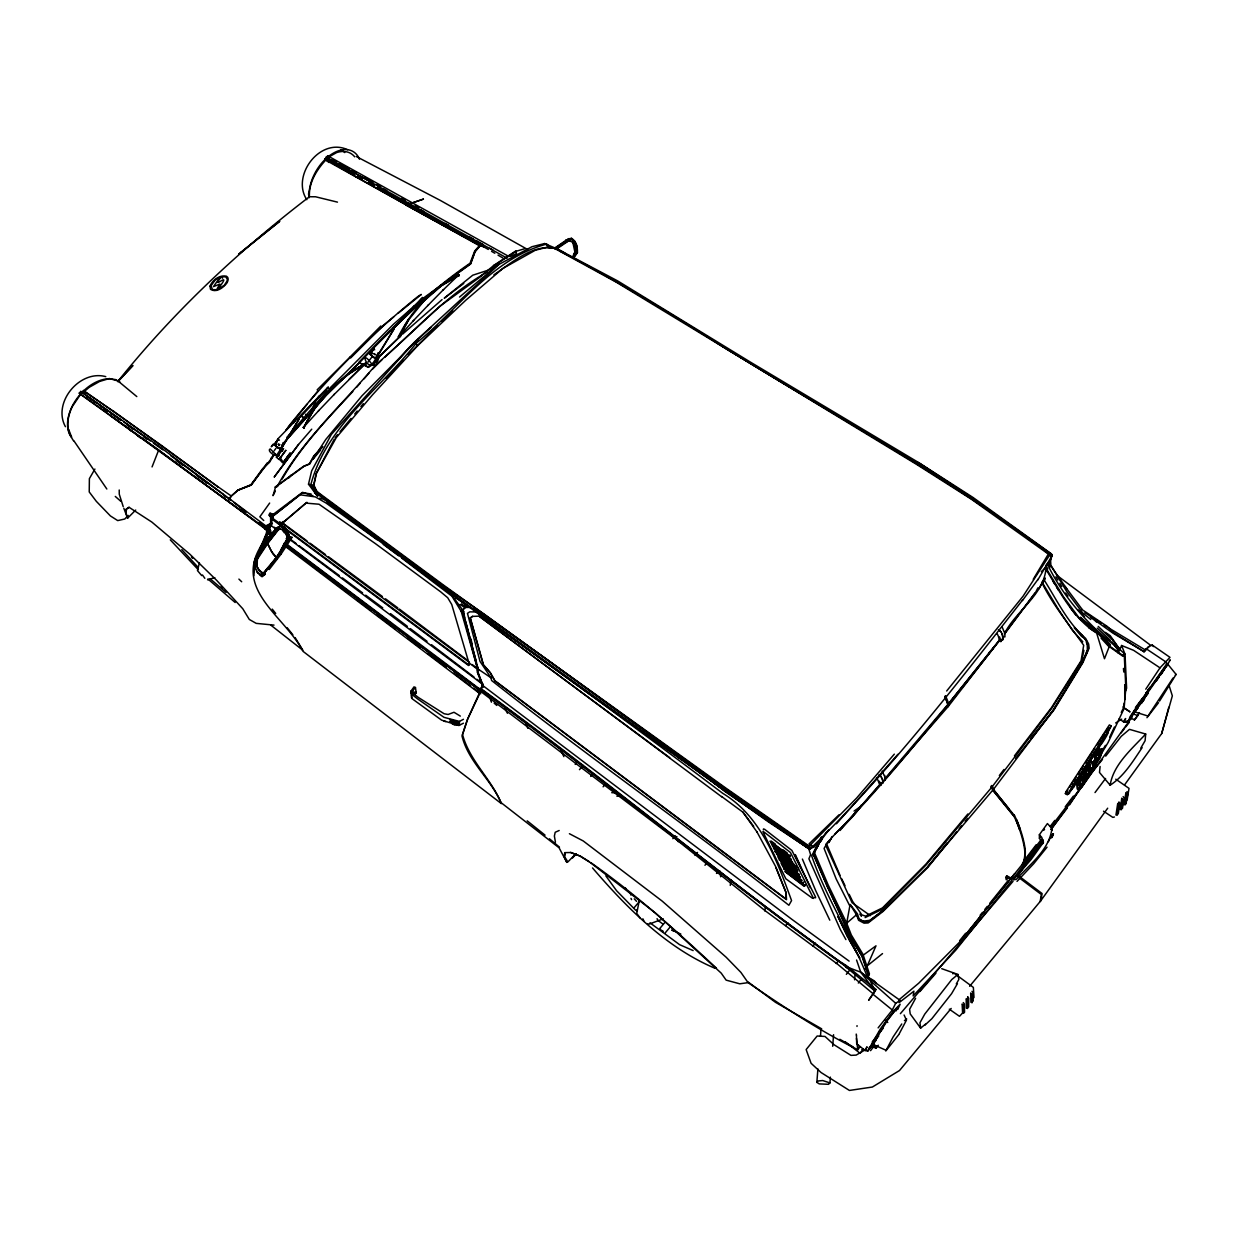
<?xml version="1.0" encoding="UTF-8"?>
<svg xmlns="http://www.w3.org/2000/svg" width="1238" height="1238" viewBox="0 0 1238 1238"><rect width="100%" height="100%" fill="white"/><g stroke="black" fill="none" stroke-linecap="round" stroke-linejoin="round"><path stroke-width="1.5" d="M1049.747 561.99L1050.056 567.081M452.071 722.419L452.087 721.212L454.656 722.652L454.485 724.973L451.932 723.549L452.087 721.212M493.916 274.821C513.863 261.326 542.476 235.328 566.478 254.44C621.801 283.61 675.236 316.232 727.898 349.905L915.965 462.749L918.55 462.594L971.582 497.661L1052.285 554.717L1050.567 560.04L1050.876 565.178L1066.522 591.238L1082.677 612.903L1090.817 619.526M1080.867 780.064L1082.105 780.636L1082.043 779.042L1079.412 783.128L1081.981 777.727L1080.697 776.396L1076.534 782.911L1077.215 789.008M373.783 364.003L373.768 364.978L369.651 365.891L368.259 367.346L359.484 362.796L368.506 367.082L370.456 365.086L373.845 364.792L372.762 365.256M1081.687 609.344L1107.19 626.366L1113.442 632.618L1143.897 651.683L1148.152 646.917L1152.176 645.013L1169.972 657.347L1160.006 667.839L1133.637 650.352L1121.613 645.493L1125.033 654.252L1126.611 688.204L1124.63 693.28M1004.916 636.936L1004.761 631.566M1124.738 699.687L1124.738 684.645M267.81 530.576L269.389 531.721L269.466 529.044L267.718 529.818L267.346 531.025L269.389 531.721L260.197 548.14L268.042 529.493L265.102 528.1L265.752 527.063L267.965 528.75L269.698 527.961L269.636 530.638L260.444 547.057M277.405 455.955L279.123 453.696M1084.519 772.806L1085.432 771.243L1085.169 775.746M1096.961 758.909L1094.794 761.262L1095.382 762.283M1081.935 776.953L1077.772 783.484L1077.989 789.813L1090.848 768.875L1091.359 770.268L1092.891 768.086L1092.937 765.765C1110.115 737.956 1084.534 783.994 1101.278 753.633C1090.895 762.376 1111.956 735.449 1095.723 757.346L1096.822 758.786L1092.906 764.867C1093.85 755.381 1087.66 770.5 1091.003 767.699L1088.388 771.568L1088.016 767.962L1084.209 773.75L1084.086 777.449L1082.105 780.636M271.37 525.67L271.849 518.598L272.824 517.809M117.827 381.49C173.413 311.93 238.764 250.757 309.407 196.749C308.68 182.775 316.51 170.055 325.687 160.12L479.942 246.006L482.99 244.474L476.382 240.776M856.99 1026.441L857.036 1025.652M817.9 1068.936L816.848 1082.352L819.262 1083.9L828.501 1084.302L829.94 1082.91L830.373 1077.122M832.694 1046.28L833.576 1034.705M1079.397 783.437L1078.855 785.186M820.469 1036.345L821.057 1028.67M1084.132 769.278L1083.761 770.949L1086.299 765.301L1072.046 787.337L1070.994 790.695L1084.132 769.278L1082.291 768.256M273.149 514.513C269.157 518.583 272.437 525.113 268.197 529.137L265.427 527.063L271.602 523.844M1105.704 756.124L1121.257 736.316L1129.474 729.352L1145.692 734.041L1145.104 740.711L1140.802 748.077M1047.069 568.629L1046.853 570.888C1060.827 593.358 1073.594 618.706 1096.651 633.098L1104.482 658.74L1109.248 646.576L1122.618 656.063L1123.361 654.484M1047.085 571.569L1047.302 569.31M270.704 513.461L269.605 515.565L272.097 517.515L270.627 525.252L276.972 529.926M272.731 520.037L273.056 516.726M778.362 857.98L797.551 871.413L797.721 869.772L796.56 869.664M854.576 979.815L855.118 974.414M1042.86 843.589L1039.425 838.327L1039.363 834.752L1047.425 823.564L1051.944 828.501C1049.267 850.119 1030.062 864 1016.29 879.382L1012.297 879.924L1005.86 877.371L1006.695 875.823L1011.601 878.284L1014.959 877.99L1031.161 859.466L1043.479 842.304L1041.7 837.29L1039.363 834.752M1100.102 766.492L1099.499 772.466L1110.146 785.202C1124.104 776.149 1133.033 761.169 1142.132 747.644M897.829 1008.893L897.921 1008.026L894.579 1011.152L887.182 1020.762L872.651 1044.299L886.083 1050.304L893.093 1036.995L901.775 1023.965M135.716 510.056L127.576 518.196L126.059 512.965L126.493 509.035L129.062 507.301L151.856 522.08L189.94 554.284L216.696 580.39L242.787 608.756L249.318 619.464L256.189 623.364L274.016 625.113M1110.146 785.202C1113.287 764.496 1132.197 748.634 1145.692 734.041M253.805 575.763L255.399 562.392M762.887 831.626L785.836 878.779L812.484 898.277M763.366 829.924L763.49 828.918L764.651 829.336L791.902 850.444L815.424 896.776L815.625 897.782L814.542 897.581M1051.108 836.377L1051.526 837.909L1053.476 833.932L1051.913 834.721L1051.371 837.058M1051.789 836.439L1052.904 833.716M565.24 852.75L564.729 856.851L567.871 861.942L575.856 853.74M764.867 910.982L765.316 907.377M884.706 779.538L948.323 706.356L948.695 703.447L945.538 695.679M730.265 885.449L731.039 879.754M1005.008 632.556C1016.94 609.978 1044.609 594.333 1046.079 567.205L1047.58 568.041L1047.363 570.316L1063.566 596.871L1079.567 618.505L1096.187 631.581L1110.037 646.422L1123.485 655.939L1124.228 654.36L1125.822 688.313L1124.089 708.507L1108.103 742.475L1080.975 787.523L1050.66 827.216M1044.439 579.245L1045.135 577.945L1044.516 580.607C1057.097 600.384 1067.713 623.085 1085.711 638.499L1088.651 644.039L1089.115 648.139L1082.971 662.5L1053.693 710.38L1015.655 758.461M1043.649 580.591L1044.346 579.291M1078.143 781.859L1080.635 777.51M1121.86 804.762L1122.355 801.481M1118.146 806.913L1118.92 801.976L1119.941 803.245L1118.254 813.861L1117.109 813.521M1127.137 799.98L1129.01 788.374L1115.778 779.197M884.799 775.468L885.077 780.219M1123.547 706.635L1124.15 703.153M674.106 930.078L673.905 931.239L671.739 929.955L680.869 934.086M1125.419 800.166L1126.007 796.777M1100.195 744.533L1100.056 745.508L1105.967 734.985L1088.341 762.19L1087.243 765.657L1100.195 744.533L1098.354 743.543M1052.408 836.548L1052.579 835.635L1051.851 836.006M639.35 900.212L636.734 913.427L640.325 918.178M1099.994 750.166L1099.994 748.588L1094.485 756.789L1094.702 758.105L1098.183 759.467M1083.931 650.352L1081.703 660.984L1052.006 707.95L992.009 786.966L925.993 865.068L882.152 909.311L865.13 917.59M1073.392 787.538L1073.686 786.099C1067.171 794.92 1071.613 792.382 1067.218 794.641L1065.376 793.62L1065.949 791.732L1109.372 724.911L1111.213 725.901L1107.561 733.082C1109.852 730.822 1102.64 743.14 1100.489 745.106L1073.392 787.538L1071.551 786.517M546.917 244.025C492.12 258.433 458.555 309.005 416.386 343.034L413.817 342.74L416.014 343.39L417.701 345.619L465.828 300.184L502.798 268.476L535.311 250.246L546.902 247.291L555.816 248.343L544.581 243.561L532.015 246.702L499.131 264.313L414.188 342.4L331.366 434.43L311.667 470.858L308.494 484.197L317.64 496.361L316.866 491.471L313.895 485.079L316.541 473.102L336.303 437.587L372.39 394.984L418.042 345.278M371.864 351.484L373.597 348.126L371.029 355.074L373.659 357.658L377.342 356.807L393.854 329.246L392.833 328.271L414.482 305.894M904.096 1015.005L906.448 1020.174L899.33 1033.606M256.684 561.077L258.34 556.466L267.423 543.296M1095.011 792.568L1105.58 778.454M278.519 444.225L278.921 445.572M796.049 868.364L776.319 853.864L795.322 868.581L796.39 866.971M308.494 484.197L310.815 484.801L316.866 491.471L443.9 585.357L725.762 788.002L809.373 846.188L811.045 848.34L809.621 849.237L724.106 790.061L442.508 586.797L316.386 493.034L310.815 484.801C326.089 425.903 380.159 389.103 416.2 343.22L416.014 343.39M374.015 353.573L375.16 354.687L374.015 353.573L374.588 354.13M376.321 358.649L376.631 357.364M377.172 355.801L377.497 354.532M1086.097 763.552L1086.33 762.082M281.196 449.069L281.521 447.769M282.063 446.191L282.388 444.875L280.299 450.245M1124.584 784.861L1161.708 733.515L1172.34 695.864L1169.059 685.419M795.322 868.581L795.709 867.188M1161.708 733.515L1168.796 707.238M199.426 562.857L197.446 570.563L201.717 575.593M283.27 521.415L283.285 524.308M372.715 363.43C366.819 370.951 359.345 346.671 372.096 364.498L377.126 356.776M272.329 516.308L273.288 514.095M272.267 517.236L272.36 515.008L302.521 492.306L312.889 495.742M276.848 454.903C276.167 457.658 266.387 450.694 270.163 448.883L276.647 455.259L281.924 447.258M322.839 446.717L314.019 456.296L309.763 464.002L304.115 466.293L275.517 487.153L273.025 495.664L275.362 491.022M254.533 562.238L256.87 556.373M254.78 562.408L257.272 556.496L266.975 542.306M282.109 445.34L280.809 449.673L274.109 444.782L278.225 439.211L279.432 440.186M282.589 444.612L280.995 449.332L281.521 448.667M281.459 448.76L282.744 444.427L281.289 449.007M282.713 444.504L283.254 442.894L282.744 443.529M996.791 633.701C999.7 635.728 998.849 646.19 1002.13 639.195L1001.79 640.046L1002.718 639.984L1002.826 635.744L1001.202 631.984L998.37 629.693M1051.48 836.192L1051.913 834.721M271.091 535.667L266.495 532.17L266.851 530.963L264.576 528.208L271.973 533.779M1067.218 794.641L1111.213 725.901M269.636 530.638L267.594 529.957L267.965 528.75L265.659 525.98L271.664 522.931L268.429 528.069L265.659 525.98L268.631 529.477M477.295 670.81L477.729 669.387L461.201 611.371L451.932 596.19L401.623 557.998M477.667 670.408L478.116 668.969L472.204 664.558M377.93 353.279L376.089 358.927L376.739 358.153M470.208 607.425L465.937 607.44L462.022 610.226L477.528 668.675L477.326 672.172L482.278 685.156L791.747 919.246L849.113 961.121M814.852 850.351L813.768 853.787L827.448 885.944L850.785 936.33L862.468 955.705L868.999 975.451L867.358 976.828L874.338 980.883L876.411 983.622M814.805 851.388L813.722 854.808L827.355 886.841L845.802 925.188L849.81 936.129L862.267 956.34L866.6 967.93L864.681 969.478M306.9 502.272L283.223 522.405L283.61 524.339L281.336 526.088L280.98 524.355L305.956 503.123L319.017 504.222L375.114 543.42L440.558 591.749L447.707 597.722L451.746 604.5L468.862 662.763L468.629 665.549L271.122 518.536M469.233 662.361L469.016 665.131L281.707 525.701M1050.304 560.226L1051.449 556.698L1050.025 554.469C955.473 482.511 851.202 424.99 749.98 363.198L718.071 343.56M473.705 688.173L479.833 692.816L478.301 692.46L479.091 690.061L283.781 543.652L480.623 690.402L467.128 720.145L461.991 735.914C468.196 761.943 491.362 779.336 501.375 803.617L302.985 651.312C284.771 615.967 232.264 589.567 262.1 544.24M1051.99 836.517L1053.058 834.567M876.473 778.114C879.166 780.126 879.166 789.055 882.199 782.447M1089.177 765.997L1089.719 765.053M1069.88 787.26L1070.189 786.3M377.25 355.863L377.791 354.285M376.383 358.711L377.466 355.569M257.287 556.961L267.253 532.139M481.056 688.699L479.864 688.421C601.064 777 716.848 872.635 838.451 960.595L846.405 965.625L875.931 989.471L868.627 1000.304L875.034 991.143L838.575 960.812C717.251 872.96 602.272 776.768 481.056 688.699L482.278 685.156M775.344 851.961L793.697 865.532L794.115 864.294L786.78 858.878M309.485 416.138L315.69 401.004M483.114 683.98L480.994 689.999L284.709 542.693M283.1 529.291L285.932 532.974L287.881 539.041L276.461 557.765L277.126 558.972M803.462 883.328L783.716 868.705L802.657 883.437L804.004 881.843M463.708 611.247L464.699 618.072M280.624 550.26L288.021 537.168L289.599 537.416L287.897 541.965M285.839 530.762L288.268 537.354L280.871 550.43M278.024 527.496L280.871 525.949L284.291 527.249L287.526 530.715L289.847 537.586L288.144 542.136L286.442 541.424M1081.223 774.864L1082.229 772.775L1081.223 774.942M831.1 838.497L828.733 842.676L832.122 836.532M152.057 466.927L158.603 450.245L80.083 394.024L79.247 393.127L80.826 391.425L159.145 446.361L266.541 526.413L270.828 530.808M1003.739 637.059L1001.79 640.046M1103.089 748.928L1100.164 757.981L1069.617 804.777M1088.419 648.294L1082.306 662.593L1053.167 710.21L1030.697 738.606M1086.237 654.097L1088.279 649.316L1087.954 644.209L1085.03 638.7L1081.548 636.363L1074.275 627.697L1082.337 635.388L1087.181 641.965L1087.366 649.826L1082.368 662.624L1053.198 710.225L993.851 788.869L991.7 785.526L990.802 786.641L992.861 790.092L993.34 789.457M789.89 874.028L786.378 870.763L785.186 871.629L803.973 886.191L805.365 884.768L804.576 884.845M1118.022 652.875L1120.019 648.387M1125.033 654.252L1119.848 649.455L1121.613 645.493M1090.539 617.158L1113.117 633.268L1144.268 651.73L1146.697 649.083L1166.273 662.175L1166.552 664.187L1137.227 705.939L1129.83 717.096L1128.886 720.887L1124.011 722.125L1125.651 718.52L1123.408 721.723L1119.152 718.876M82.203 393.096L83.426 390.419L161.219 445.247L217.903 486.844M1109.697 737.136L1114.401 727.077M258.108 556.512L256.56 560.814L256.746 566.168M1048.4 841.701L1050.304 837.708M1173.02 678.022L1147.997 716.044L1134.318 711.788L1167.79 664.202L1176.1 674.401L1159.542 701.095M1121.272 712.423L1123.253 708.368M1167.016 665.765L1167.79 664.202M1037.877 587.88L1035.417 592.754L1004.622 633.918M1071.891 784.505L1072.34 783.623M845.864 966.584L860.75 972.201L900.103 1000.366L895.693 1003.306L892.165 1010.208L878.129 1027.865M334.26 439.211L316.139 473.674L313.493 485.652L316.464 492.043L443.421 585.914L483.934 613.986L725.097 788.513L808.662 846.668L810.333 848.819C888.528 772.729 955.597 685.759 1022.681 599.888M263.88 540.882L268.306 532.479L266.495 532.17M319.837 395.556L278.086 438.67L275.486 445.742L278.179 448.342L281.954 447.46L298.807 419.357L298.064 418.645M276.662 441.765L278.086 438.67M1074.29 780.791L1074.785 779.878M1052.671 834.412L1051.758 837.213M896.157 1010.842L897.658 1007.345L886.919 1020.097L872.388 1043.68L876.984 1037.908M875.653 1040.307L871.598 1046.45M897.906 1009.001L900.15 1004.219L893.542 1010.997L880.218 1029.149L867.745 1050.969L865.238 1050.675L856.681 1043.727L856.448 1035.138M821.398 836.95L811.71 855.891C826.288 898.324 851.543 935.99 867.559 977.525M915.609 998.261L909.605 1009.295L910.224 1013.922L920.623 1028.144L925.498 1024.151M408.741 319.822L399.425 336.597L398.342 336.86C411.202 310.459 432.48 288.206 458.586 274.65L458.261 275.842L442.105 285.436M408.308 319.404L399.425 336.597M398.775 337.278L408.076 320.534L424.247 300.633M228.984 499.44L231.042 495.742M229.278 499.843L231.336 496.159L238.052 490.279L251.066 484.971L274.805 454.021M313.848 409.886L303.635 427.729L313.4 409.469M303.635 427.729C317.052 400.478 339.042 377.575 365.937 363.43L348.76 373.056L328.952 390.218M1103.228 736.068L1104.11 733.995L1096.868 745.199M265.706 542.244L264.561 544.178L264.638 543.095M277.977 527.357L263.075 544.116L264.158 541.238M263.802 544.38L273.706 533.036M377.219 359.206L378.689 358.169L376.491 360.041M94.908 469.047L89.384 478.642L89.229 491.95L96.316 501.328L110.414 515.937L117.718 520.594L124.759 519.016L128.241 515.441M267.346 530.282L268.677 527.976M1047.781 555.011L1033.25 579.291M1038.62 589.025L1043.959 579.771M956.293 983.916L958.831 979.506L957.964 974.445L941.716 968.673M957.454 983.637L951.604 993.65L931.858 1018.704L924.786 1025.234M820.454 840.757L813.381 854.684L850.336 937.042L862.004 956.386L868.519 976.086M815.61 849.407L821.181 839.859M274.294 454.16L269.482 462.393L262.58 468.753L250.896 484.785L237.882 490.093L231.181 495.974M815.734 849.794L818.519 845.012M1160.006 667.839L1145.769 689.179M1037.955 579.755L1051.449 556.698L1050.598 557.162M808.213 848.138L809.373 846.188M373.009 349.658L373.567 348.837L374.712 349.812M1081.3 785.387L1083.235 782.184M1085.169 778.981L1087.088 775.777M1089.982 770.98L1091.916 767.777M1093.85 764.573L1095.769 761.37M1101.557 751.76L1105.426 745.369M282.094 479.106L283.858 476.197C302.536 444.55 328.024 418.274 352.83 391.518M1081.037 779.894L1082.863 776.891L1082.971 773.193L1087.165 767.56M274.031 514.528L271.339 517.36L280.98 524.355M1045.568 565.828L1050.567 560.04M1047.348 565.921L1048.942 563.305M1078.267 774.493L1079.149 773.038M1050.025 554.469L1023.099 596.174L946.683 690.99M1074.739 780.946L1075.435 779.816M378.905 353.279L393.823 329.308M269.172 528.471L271.602 524.587M264.468 540.867L265.52 539.753L262.796 543.559L264.607 547.181M1090.554 755.52L1091.127 754.623M265.536 539.737L264.081 542.321M1143.897 651.683L1145.769 648.774L1145.274 649.95L1104.203 625.205M1087.351 770.903L1089.78 767.142M1092.643 762.794L1095.584 758.229M276.213 557.595L286.829 541.145L287.634 538.87L285.684 532.804M1093.696 762.113L1096.682 757.501M1071.21 784.737L1076.302 776.876M1078.344 773.735L1083.436 765.858M1086.5 761.184L1094.794 748.386M1130.712 716.353L1148.245 693.11M463.445 723.209L458.849 725.514L441.595 720.145L412.208 698.789L410.985 691.083L414.003 686.873L415.473 687.523L416.216 692.831L415.241 693.992M1108.614 727.108L1105.72 732.091L1106.215 731.472M1163.766 670.439L1170.328 659.854L1169.384 660.69M1161.244 673.735L1167.651 663.444L1136.175 708.012M1139.471 712.655L1134.673 719.603L1130.279 718.38L1138.248 707.285M820.036 841.685L828.609 830.033M820.376 841.825L822.311 838.931M1065.376 793.62L1067.852 789.906M1081.764 787.368L1091.189 773.255L1102.47 759.451M1160.935 674.71L1162.9 671.754M1147.889 690.417L1149.375 688.189M378.317 352.722L376.182 359.005L374.015 357.395M1156.385 680.993L1159.325 676.629M80.485 394.442L72.299 406.575A37.14 24.187 -50.9 0 0 71.603 437.107L68.632 429.338M1150.117 687.09L1145.661 693.698L1147.146 691.516M282.001 449.75L283.517 448.682L281.66 450.137M1047.054 847.148L1033.715 863.691L1017.017 881.394M1039.425 838.327L1040.369 836.934M1096.636 754.406L1098.152 752.348L1099.561 753.122M372.932 356.575L369.667 354.161L373.567 348.822L371.942 350.927M377.544 360.738L377.869 360.165M266.093 542.383C262.131 550.322 251.484 557.425 255.167 567.468M280.159 457.952L279.293 459.112L282.775 462.966L290.28 452.876L286.705 457.534M376.182 360.769L375.377 361.836L378.689 358.169M266.727 542.12L267.671 543.467L257.411 559.143L256.993 566.354L259.206 570.439M266.743 543.467C262.92 550.446 254.564 556.466 256.374 565.379L258.959 570.269L262.27 573.008M272.948 452.288L273.784 451.236M369.667 354.161L373.489 348.915L369.667 354.161L372.329 353.681M491.997 268.228L494.163 265.133L515.844 250.912L516.509 253.542L510.474 256.405M492.12 268.6L494.287 265.505L515.937 251.329L524.386 248.823M1080.124 779.306L1080.882 778.872M452.69 722.76L454.656 722.652M573.581 255.152L574.85 251.778L572.869 242.478M573.844 255.276L575.175 253.403L574.772 246.904L573.148 242.617L569.743 240.853L565.565 241.797L555.305 249.178M269.652 503.061L259.856 516.803L263.74 520.517M269.342 526.831L270.905 524.773L271.493 518.165L274.403 520.316M464.544 607.471L464.823 605.552L467.299 605.227L468.537 606.388L464.544 607.471L460.165 604.438M285.823 450.369L279.045 459.499L276.43 457.271L277.946 455.135L277.498 455.801M377.621 360.645L376.259 362.533M280.732 451.53L279.943 452.597L283.517 448.682M282.233 451.406L282.837 450.555M369.249 360.397L368.181 361.929L372.127 356.699M373.319 364.606L374.572 362.92M1017.265 876.427L1043.17 840.463M1051.062 829.522L1132.182 716.988M1107.7 808.197L1040.183 901.543L1041.328 894.486L1018.828 877.541M274.109 444.782L278.225 439.227L274.109 444.782L276.848 444.287M279.293 459.112L280.732 457.116M277.513 440.217L277.9 439.629M570.362 238.516C575.036 241.255 575.949 246.935 575.794 251.918L573.24 255.415L574.695 256.467L577.419 252.722C577.62 247.275 576.552 241.07 571.337 238.222M573.504 255.539L576.057 252.057C576.212 247.074 575.299 241.395 570.625 238.655L568.598 238.949M574.417 256.328L577.156 252.583L576.599 245.186L574.324 240.698M277.854 455.414L278.38 454.702L276.43 457.271M1034.983 592.956L1004.328 633.902M221.308 276.786C208.928 292.71 234.911 267.207 217.594 289.413L224.295 285.297L227.003 281.103L227.328 279.277L225.734 276.848L221.308 276.786L222.592 278.241M276.043 448.187L274.496 450.261M264.731 542.739L265.613 541.64M265.412 542.708L266.247 541.517M1138.171 707.502L1127.23 722.265L1128.886 720.887L1124.011 722.125M1143.633 700.135L1141.451 703.076L1143.711 700.244M370.379 353.031L373.443 348.961M376.321 360.598L373.783 364.854M266.758 543.451L275.873 531.179L279.989 529.028M267.006 543.621L278.302 529.431M267.269 543.513L276.585 530.978M276.461 557.765L272.824 553.819L267.516 543.699L278.55 529.601M298.528 444.473L274.31 476.924L298.528 444.473L311.744 429.184M1022.433 600.569L1038.187 579.105M280.964 457.008L280.02 458.246L285.777 450.384M286.349 458.323L283.177 462.501L280.392 457.812M266.077 542.414L275.842 529.353L280.624 525.779L284.044 527.079L287.278 530.545L289.599 537.416M276.569 529.028L266.526 542.414L267.516 543.699M266.774 542.584L278.89 527.017M999.391 640.046L947.906 704.53L944.919 696.483M273.366 444.009L271.277 446.779L272.499 445.169M919.865 991.592L935.928 973.192M278.705 456.157L279.355 455.305M999.762 639.922L948.231 706.465M1000.025 639.969L963.009 686.61M1025.791 858.383L1036.237 844.703M1050.164 826.473L1054.807 820.407M1065.253 806.743L1073.377 796.111M1022.418 864.17L1041.328 839.426M286.767 437.494L327.188 390.868M281.459 450.415L282.898 448.543M1013.721 878.005L1042.891 839.906M1051.062 829.243L1067.404 807.903M999.345 775.514L1003.987 769.463M1014.417 755.892L1051.511 707.579L1081.053 660.844L1083.699 645.323C1069.663 625.267 1053.553 605.862 1042.288 583.547L1043.634 581.551L1042.04 582.077M376.012 360.707L378.07 358.045M373.18 364.73L373.814 363.926M267.578 568.288L264.096 572.807L265.272 574.293L262.069 576.599L260.336 575.361M268.986 566.958L264.344 572.977L261.11 574.958L262.069 576.599M1135.463 707.517L1142.798 697.861L1144.732 698.65M1134.163 711.092L1148.09 693.11M1131.532 715.502L1143.556 700.182M962.607 1012.932L963.737 1013.349L963.303 1005.179L962.112 1004.033L962.607 1012.932L959.496 1016.321L949.298 1009.171M289.073 477.791L291.363 474.835M276.306 557.44L262.951 573.534L258.433 569.201M267.671 543.467L271.184 550.972L276.554 557.626L264.793 572.621L263.199 573.705L262.023 572.823M863.52 1049.004L860.116 1053.321L845.059 1041.669M857.779 1049.716L860.101 1046.775M873.316 1043.974L867.745 1050.969L873.61 1043.897M858.305 983.034L861.772 978.67M872.217 1041.932L876.86 1036.113M877.169 1035.773L883.05 1028.391M878.81 1035.85L870.964 1046.42L875.746 1040.663M956.989 694.131C917.219 741.608 878.531 790.587 834.691 834.35M846.343 974.337L849.701 970.159M965.64 934.86L1008.63 881.208M1011.013 878.222L1014.587 873.765M993.541 647.691L947.735 704.623L948.153 706.573M836.223 963.535L838.637 960.518M1011.307 881.007L955.69 950.242L913.149 995.956L913.907 991.174L899.082 1002.656M959.605 940.741L965.64 933.251M980.109 915.3L982.523 912.313M984.922 909.311L987.336 906.324M989.75 903.338L1007.84 880.883M307.148 404.222L285.932 430.375L288.872 426.027C326.925 378.472 370.332 334.817 417.763 296.64L421.307 294.443L398.048 313.353M309.5 401.313L317.748 391.146M813.026 946.049L815.44 943.077M312.874 410.026L329.494 389.614M883.452 910.255L869.819 920.329L862.236 921.258L858.832 918.627L850.119 904.436L857.485 913.876L859.048 918.983L864.48 921.846L868.581 921.645L883.406 910.224L927.773 866.662L947.07 842.892M956.742 831.812L927.649 867.668L883.034 911.462L868.132 922.944L864.016 923.146L858.553 920.267L856.603 914.65L846.699 923.177L851.311 934.953L862.932 954.235L869.432 973.888L867.807 975.25M959.156 828.826L961.586 825.839M965.222 821.367L967.652 818.38M267.331 462.764L251.329 485.064L238.006 490.14M270.983 458.308L274.635 453.851M283.146 443.452L326.198 395.061L359.438 362.409M283.316 443.622L326.383 395.232L359.624 362.564M79.247 393.127L157.133 448.852L264.746 528.611L266.541 526.413M785.666 925.575L787.972 922.759M1085.943 776.86L1086.84 775.406C1085.355 764.326 1086.747 779.646 1084.72 776.303M1016.63 819.865L1016.63 819.865A322.747 91.782 40.6 0 1 1020.019 828.887M335.127 437.571L337.572 434.615M340.032 431.675L351.066 418.398M354.749 413.972L357.209 411.016M360.877 406.59L363.338 403.65M951.171 1008.444L899.531 1070.514L872.357 1087.041L849.423 1090.446L821.057 1072.526L811.091 1063.287L806.139 1049.576L817.157 1036.005L825.019 1036.454L834.056 1044.748L850.955 1055.38L856.17 1055.101L865.95 1049.36M969.617 986.284L1040.926 900.583L1042.087 893.527L1019.586 876.581M320.472 450.245L313.059 459.112L325.78 439.475L362.007 395.773L411.604 345.758M665.348 932.725L670.129 927.03M716.493 873.44L718.798 870.701M948.695 703.447L884.536 779.104M967.884 813.97L926.117 863.892L882.493 907.887L865.548 916.12L861.88 914.913L852.564 901.31L849.206 894.378M664.636 922.743L659.854 928.423L661.03 929.908M861.277 805.087C851.79 821.753 832.973 831.998 824.09 848.448L836.176 878.965L849.825 905.984L846.699 923.177L828.114 884.83L814.527 852.827M839.998 830.528L880.775 783.329M704.948 865.285L707.44 862.329M415.736 691.578L412.935 694.735L412.656 690.696L415.473 687.523M695.013 855.381L697.505 852.44M633.995 907.872L638.762 902.239M927.788 866.677L993.851 788.869M479.88 245.882L474.99 251.624L470.425 263.864C429.586 292.029 393.715 326.894 359.515 362.657M479.942 245.991L475.036 251.747L470.688 263.942L423.489 297.987M672.868 838.699L675.344 835.789M900.382 1013.674L1013.009 881.348M413.724 693.45L414.807 692.197L416.216 692.831M603.107 786.811L605.599 783.886M894.316 754.128L856.557 798.139L808.662 846.668M356.606 387.277L360.304 383.053M364.003 378.843L368.939 373.226M372.638 369.017L381.938 359.778M1083.544 779.445L1082.646 778.625M575.19 764.403L577.666 761.602M897.921 754.298L836.486 823.765M882.23 782.354L841.716 827.835M839.008 814.79L809.064 843.867L813.66 847.179L817.792 843.279M590.712 776.412L593.265 773.549M326.94 388.299L327.931 388.113L319.744 396.578M393.189 365.272L409.716 346.919L430.824 327.436M413.709 320.348L398.512 337.03L399.595 337.417L399.178 336.349L398.342 336.86M825.731 844.393L829.754 839.968M303.372 427.466L304.393 427.93L303.372 427.466L318.955 410.366M579.461 769.665L583.284 765.455M322.468 446.578L313.632 456.157L309.376 463.879L303.712 466.169L275.099 487.076L277.281 486.286C302.583 439.8 342.4 404.594 376.058 364.56C413.028 333.192 445.076 295.758 487.787 271.695M829.12 841.066L830.481 839.596M117.981 381.675L132.946 365.519L118.028 380.979L109.362 378.534L99.628 381.443L89.182 387.339L84.277 391.502L113.757 411.449M273.366 531.783L277.358 527.342M273.583 532.433L277.281 528.425M80.083 394.024L81.662 392.322L120.798 419.93M80.857 393.808L79.062 395.742A37.155 24.203 -50.9 0 0 71.293 437.215L73.444 440.743M81.754 392.833L83.519 390.929A37.155 24.203 -50.9 0 1 109.161 378.735L115.583 379.586L119.993 382.093M414.235 307.039L421.864 298.296L421.601 299.457M303.186 427.296L304.146 427.172M348.172 373.675L365.504 363.013M365.086 363.833L365.69 363.183L366.139 364.235L365.086 363.833L349.286 379.107M329.385 390.635L348.621 374.093L365.937 363.43M386.271 378.24L403.139 360.289M408.323 354.78L437.85 325.377M572.482 857.98L576.335 853.895M413.028 321.06L428.518 304.811M278.643 526.846C269.946 537.849 260.057 548.883 254.548 561.897L255.415 567.638M265.953 541.965L270.41 537.323M320.008 396.268L298.219 418.784L320.286 395.974M318.429 410.939L334.337 394.257M414.575 306.684L393.251 328.735L414.916 306.312M423.117 300.942L441.672 285.019L458.586 274.65M329.169 390.527C326.259 393.622 333.007 386.535 330.082 389.63M389.351 331.459L388.407 332.434L389.351 331.459M458.756 274.821L458.014 275.594L459.128 275.935L458.756 274.821L442.771 290.342M423.504 301.097C420.27 304.486 427.45 296.996 424.201 300.401M273.644 531.35L265.458 540.836L271.261 534.831M319.311 396.145L327.482 387.695M358.989 362.146C393.235 326.321 429.137 291.425 470.038 263.23L474.665 251.113L479.57 245.356L405.399 204.347M413.801 306.622L421.864 298.296M1146.697 649.083L1149.328 646.375M412.703 307.736L414.142 306.266M318.011 397.444L319.574 395.851M333.78 394.86L365.69 363.183M427.822 305.538L443.498 289.584M1043.541 830.389L1044.532 829.398M904.436 1020.607L906.727 1018.967M380.902 325.95L349.596 357.55L351.066 357.534L383.517 325.176L393.699 316.913M329.881 388.159L393.436 324.294L422.05 299.24M317.145 389.846L349.72 357.426L351.066 357.534M1041.653 583.021L1043.046 581.643L1042.767 583.299L1058.01 608.709L1072.526 630.498L1082.801 641.81M825.282 833.499L829.228 829.553M453.216 724.199L452.891 722.466M816.848 1082.352L818.256 1080.96L822.697 1080.542L829.94 1082.91M368.382 367.222L371.121 364.56M376.569 359.268L401.127 335.405L375.129 360.583M875.931 989.471L873.239 993.851L837.399 964.031L765.285 910.828L676.428 839.689L480.684 691.454L467.809 718.783L462.563 734.567C469.341 760.364 490.805 778.485 501.019 802.611L559.05 847.767L566.849 862.422L564.219 856.742L564.714 852.642L570.966 852.518L580.436 856.154L589.319 861.71M441.935 321.431L452.829 310.908M988.883 652.766L993.062 648.774M461.201 611.371L463.569 609.142M409.964 347.197L418.398 339.413M1041.282 571.662L1046.079 567.205M384.739 357.271L440.016 306.157L481.644 275.888M455.104 724.106L457.843 721.677M272.654 515.132L270.596 516.942L268.863 515.132L269.961 513.027L272.422 514.08L270.596 516.942L270.627 525.252L269.899 524.773M402.536 334.167L442.059 299.596M554.593 248.42L616.4 282.264L916.414 464.296L971.304 499.177L1049.809 555.088L1051.31 553.804L972.898 497.382L918.209 462.316L750.862 362.378L617.607 280.887L555.816 248.188L546.902 247.291M423.551 301.36L442.817 284.663L459.004 275.068M354.316 174.063L326.646 158.356L326.198 157.164L327.761 155.849L508.988 256.529M327.528 157.381L325.315 159.238A35.469 22.083 -59.8 0 0 310.196 185.623L308.541 193.979L309.144 197.74M328.627 156.452L329.726 155.508A35.469 22.083 -59.8 0 1 359.469 159.207M898.757 999.995L918.782 983.142L959.651 942.056L1022.928 863.52A203.249 58.403 39.6 0 0 1025.126 848.773A324.279 92.154 40.6 0 0 1016.986 820.593L1014.201 814.991M459.515 297.058L498.914 263.942M481.52 275.532L494.163 265.133M1175.326 675.035L1176.1 674.401M957.964 974.445L951.728 979.583L924.771 1014.092L919.958 1022.758L920.623 1028.144M813.66 847.179L808.832 849.005L810.611 854.622L808.909 858.77L840.308 929.49L845.91 939.611M271.107 518.165L272.081 517.391M1089.626 768.318L1090.384 769.51M882.524 953.585L867.281 965.81L875.993 945.817L863.273 955.117M271.447 517.36L300.06 494.798L315.334 496.887L326.043 503.03L377.203 539.814M273.675 515.426L302.428 492.755L311.094 493.947M463.77 283.456L444.241 298.203L472.746 275.207L490.867 269.311M1099.112 753.756L1100.056 753.075L1100.303 754.669M555.568 249.318L566.199 241.75M555.97 249.411L568.49 241.008M261.822 576.413L265.025 574.123M554.995 247.879L566.648 239.878M555.258 248.018L569.434 238.671M472.668 616.292L470.347 617.932L483.454 664.729L490.341 672.652L494.937 680.714L786.192 899.128L785.821 892.18L775.947 867.652M854.065 811.076L860.286 806.774M129.062 507.301L125.471 509.7L126.059 512.965M1114.417 816.987L1112.823 817.374L1103.522 811.2M1115.624 722.992L1121.69 719.139M869.215 1047.441L872.481 1045.522M952.827 973.811L953.709 973.331M408.664 202.831L405.584 204.487L355.677 176.477M408.88 203.357L405.801 205.013L466.54 238.083M1051.418 555.197L1052.285 554.717M565.983 240.064L571.616 238.361M566.246 240.187L569.171 238.532M410.985 691.083L411.186 693.806L417.191 698.634L443.993 717.328L459.422 721.414L463.445 719.293M267.903 525.624L272.391 523.334M1096.806 754.809L1098.029 754.205M559.189 830.497L555.197 832.276L554.376 836.052L555.429 842.15M452.489 721.847L453.402 721.445M565.828 241.936L568.227 240.884M663.32 918.844L649.022 924.136L647.428 923.749M275.517 487.153L277.699 486.364M779.367 856.17L777.743 856.727L797.551 871.413M452.829 723.255L454.501 723.766M376.043 360.629L376.677 359.794M616.911 796.235L620.223 795.245M676.907 836.579L675.283 837.058L678.285 841.732M207.52 579.817L214.824 577.635M325.114 158.851L327.25 158.247L373.226 183.147M278.906 445.587L279.896 444.566L278.504 444.241L279.092 444.798M773.054 844.27L771.707 844.641L791.453 859.373M793.697 865.532L794.517 865.347M1007.128 879.568L1006.215 879.738L1005.86 877.371M281.382 450.663L278.271 455.832M376.166 360.444L376.816 359.918M857.671 1044.655L857.779 1049.685C819.262 1030.666 783.546 1006.726 748.077 982.647L739.767 983.808L726.133 980.14L721.243 973.161L655.49 913.01L590.294 862.53L579.91 856.046L570.455 852.409M453.093 721.321L449.688 721.584L452.381 722.713M567.716 241.131L570.006 240.977M309.407 196.749L315.52 196.765L337.479 202.134M611.742 792.691L615.503 792.738L620.919 796.87M314.56 492.925L316.386 493.034L316.866 491.471L320.843 495.479M1123.392 721.739L1126.719 721.924M1001.929 639.876L1003.028 639.288L1002.084 633.918M310.815 484.801L313.895 485.079M455.073 723.843L459.437 724.276L456.497 722.249M881.905 783.112L883.112 782.648L882.756 779.692L879.382 774.586L879.955 775.375M279.726 528.858L283.347 529.462M316.294 494.658L317.733 494.844M455.089 724.725L459.437 725.329L459.422 721.414M105.772 376.631C79.557 369.497 52.228 402.737 65.428 426.692M288.268 537.354L289.847 537.586M861.834 1049.623L865.486 1050.195M347.599 149.69C319.636 136.938 291.023 176.09 306.823 199.689M444.102 721.259L445.912 721.599M286.179 538.53L287.881 539.041M482.015 690.077L480.824 689.798C601.653 778.129 717.096 873.502 838.327 961.214L846.25 966.228L845.709 967.188L850.661 969.045M456.497 721.522L459.422 722.218L455.042 721.816L449.642 719.495L453.077 720.578M1124.831 803.539L1126.007 803.849L1127.911 792.985L1126.89 791.701M1121.349 808.043L1122.479 808.368L1124.119 797.906L1123.129 796.576M882.044 782.927L883.081 782.679L881.967 778.037M454.191 722.791L452.381 723.394M693.141 950.583L679.616 944.671L649.981 922.821M715.146 968.348C666.152 947.658 626.784 907.764 592.522 867.931M319.791 498.047L326.693 500.338L314.746 492.012L311.667 486.488M873.084 1046.977L875.808 1048.106L876.628 1046.42L872.217 1044.748M1133.157 713.862L1137.32 715.44M279.633 526.32L283.069 527.697M1094.794 761.262L1096.017 761.819M1091.003 767.699C1085.153 768.736 1091.39 758.956 1091.545 761.757M1082.863 776.891L1084.086 777.449M264.746 528.611L267.702 530.003L256.854 522.204M560.009 251.19L566.199 254.177M575.794 251.918L577.419 252.722M963.504 1011.755L964.572 1012.282L964.34 1003.832L963.257 1002.563M265.659 525.98L269.698 527.961M972.14 1000.629L973.192 1001.155L973.053 992.597L971.985 991.313M356.281 156.499L440.434 200.479L527.558 249.457M549.347 246.037L544.581 243.561L548.898 246.145M569.403 833.716L583.237 840.958L662.191 901.109L726.149 957.222L740.897 972.387L748.077 982.647M458.292 599.177L455.63 597.753L468.537 606.388M420.394 209.733L423.69 211.543M445.092 223.382L448.388 225.208M507.116 258.169L326.198 157.164M568.041 255.183L571.414 257.055M376.6 185.019L379.973 186.892M383.347 188.764L386.72 190.637M364.204 177.158L372.421 181.738M377.358 184.477L380.654 186.319M402.041 198.219L405.337 200.061M415.318 205.616L418.676 207.489M359.035 176.694L362.316 178.52M368.909 182.187L373.845 184.942M378.766 187.696L466.927 237.201M1065.949 791.732L1067.806 792.753M453.294 723.1L454.083 724.354M333.115 159.779L336.38 161.605M339.645 163.447L349.456 168.925M352.722 170.751L355.987 172.577M354.099 173.924L326.337 158.371L336.628 152.584A35.469 22.098 -59.7 0 1 354.687 156.808M469.79 237.062L473.086 238.919M489.691 248.234L493.034 250.122M357.565 175.92L362.61 178.752M369.326 182.528L374.356 185.36M377.714 187.248L488.314 249.442M893.542 1010.997L872.945 994.207M821.692 1028.855L775.483 1002.316L748.232 982.074M839.844 1039.286L853.044 1046.868M355.863 176.616L324.944 158.727L328.875 162.472M491.563 251.345L494.813 253.248M498.047 255.152L502.922 257.999M471.864 240.079L475.16 242.014M478.441 243.932L483.377 246.826M567.747 254.92L571.012 256.885M460.319 716.106L453.99 712.268L448.125 714.481L444.117 713.738L418.367 697.474L412.656 693.001L412.656 690.696M1000.103 631.148L999.468 630.452L1001.202 631.984M915.965 462.749L971.582 497.661M1088.604 627.62L1095.057 631.659M1084.921 612.717L1089.75 615.843M1094.562 618.954L1101 623.132M716.462 968.193C676.567 931.084 635.698 894.115 590.805 862.638M1122.881 707.068L1130.046 711.912L1124.862 708.399M477.528 668.675L490.944 677.728L491.61 680.498C588.839 757.269 691.222 828.64 788.9 905.257L791.562 900.583C777.108 860.874 760.968 816.291 722.729 793.326C641.439 731.689 558.818 671.816 476.212 611.974L469.759 611.835L467.469 613.352L480.019 661.417L490.944 677.728M1105.426 632.401L1110.192 635.62L1119.848 649.455C1090.786 627.511 1065.872 600.585 1049.159 567.762L1048.168 563.986M810.364 847.767L669.557 749.965L668.582 748.123L546.763 659.498L473.473 607.44M879.305 774.679L881.054 776.257M882.199 771.166L884.334 775.917M217.749 486.611L231.289 496.02M461.449 603.85L464.513 605.97M723.859 790.803L809.621 849.237L767.591 821.336C620.238 715.858 472.127 611.263 327.482 502.148L324.82 499.487M305.477 414.281L308.602 416.479M677.805 756.805L680.915 759.002M302.32 416.618L305.322 418.738M302.026 416.819L305.028 418.924M870.422 915.656L852.069 902.688L826.226 846.452L827.077 845.012L839.998 875.297M86.784 396.33L95.93 402.783M98.994 404.934L108.139 411.387M113.463 411.155L218.012 486.89M123.908 422.143L150.371 440.945M153.481 443.158L162.812 449.843M1002.207 627.109L1004.266 632.216M1057.175 575.562L1151.015 645.571M111.188 413.538L120.488 420.224M126.678 424.68L132.884 429.137M143.732 436.921L146.827 439.15M109.671 415.148L253.759 519.975M259.717 573.952L261.357 575.128M1027.664 538.36L1032.183 541.64M327.482 502.148L352.257 520.177M721.599 796.483L742.893 812.174L753.679 826.334M657.904 920.391L663.274 924.306M1027.664 538.19L1032.198 541.501M781.843 854.56L784.737 856.681M798.495 868.256L774.864 850.97L775.39 851.992M258.757 523.628L158.603 450.245M261.852 525.871L268.012 530.375M781.116 856.464L777.65 853.214M784.025 858.599L789.875 862.886M170.565 455.538L223.18 494.395M176.26 460.582L182.466 465.132M196.409 475.377L207.241 483.331M669.758 757.702L479.013 616.245M954.622 973.61L973.362 987.413L973.997 997.596M794.162 869.324L797.241 871.598M794.301 877.278L801.651 882.679M283.982 523.968L307.055 540.975M310.134 543.25L325.517 554.593M328.596 556.852L382.418 596.546M385.498 598.805L397.8 607.873M283.61 524.339L469.465 662.485M777.99 852.378L783.855 856.711M791.5 873.27L795.895 876.519M785.186 871.629L804.777 886.099M277.327 522.467L280.237 524.633M772.032 842.629L789.086 855.303L789.086 856.479L770.872 842.954M781.457 858.46L787.492 862.948M783.02 863.505L788.946 867.9M791.902 870.113L799.315 875.606M780.791 862.84L800.444 877.402L781.426 864.093M279.633 521.724L282.558 523.891L282.218 522.157M265.102 528.1L267.594 529.957M669.557 749.965L723.348 790.061L712.701 781.905M383.316 544.364L398.574 555.723M771.119 841.004L775.514 844.27M782.834 849.701L787.229 852.967M769.897 841.206L790.231 856.325L790.154 855.149M776.768 847.813L789.101 856.99M772.373 845.987L790.509 859.481M774.864 848.556L791.639 861.029M773.781 848.773L791.67 862.097M782.091 865.455L802.193 880.435M468.862 662.763L477.729 669.387M274.248 527.249L277.343 529.554M289.738 538.762L295.944 543.374M299.039 545.664L339.336 575.608M342.431 577.914L362.579 592.878M365.69 595.184L382.728 607.843M390.481 613.599L407.302 626.289M289.367 539.134L482.743 684.382L480.623 690.402L390.821 624.076L392.508 624.37L284.338 543.064M223.382 495.277L226.183 497.351M241.395 508.864L245.929 512.253M259.547 522.39L265.613 526.893M786.904 854.591L789.983 856.882M786.579 856.727L773.301 847.829L792.738 862.344M789.163 869.494L793.635 872.836M782.772 866.801L800.924 880.357M721.831 796.901L479.168 616.137L472.498 616.4L470.177 618.041L483.3 664.899L490.217 672.822L494.813 680.915L786.517 899.686L786.145 892.737L775.561 866.414L756.851 831.719M399.332 609.034L468.304 660.922M272.345 533.392L265.427 527.063L269.389 531.721M128.721 429.106L131.723 431.366M137.743 435.884L140.761 438.144M286.705 546.422L303.558 559.205M311.218 565.023L323.489 574.308M331.15 580.127L348.017 592.894M357.209 599.873L370.998 610.334M377.141 614.976L395.526 628.919M407.797 638.204L420.053 647.505M427.714 653.308L446.113 667.251M453.773 673.07L470.641 685.852M283.378 544.952L478.301 692.46M410.335 628.595L427.017 641.284M431.567 644.75L474.015 677.047M477.048 679.353L481.597 682.819M668.582 748.123L683.794 759.776M699.006 771.413L702.054 773.75M227.792 497.924L230.856 500.276M233.936 502.613L244.691 510.845M266.216 527.28L269.296 529.632M764.016 832.029L790.463 852.518L813.521 898.463M527.202 820.856L545.076 835.155M270.952 625.236L302.861 650.26L295.155 637.632M885.062 1020.344L887.77 1022.495M136.814 396.593L118.028 380.979M1084.488 616.803L1078.329 609.978M226.059 592.383L210.166 578.78M235.174 602.504L207.907 578.982M549.409 838.76L559.499 847.163M494.163 703.169L496.809 705.443M856.557 960.023L860.75 972.201L895.693 1003.306M115.273 496.423L120.751 501.251M256.9 571.337L259.965 574.138M257.318 572.544L260.584 575.531M298.234 418.537L298.962 419.249L282.295 447.166M1098.23 626.443L1112.761 640.123L1119.848 649.455M1097.286 628.099L1110.471 640.479M451.034 593.946L463.569 611.386M83.642 390.697L86.397 393.313M103.915 409.964L106.344 412.285M238.903 579.09L241.689 581.767M198.219 569.65L170.287 539.845M635.744 910.301L616.539 890.664L605.877 875.931M1089.765 615.348L1096.419 621.987M197.987 567.205L181.816 549.641M282.821 527.527L286.102 530.932L287.68 535.249M80.826 391.425L81.662 392.322M1101.108 638.204L1109.573 647.366M634.274 898.834L636.564 901.357M1014.526 815.703L993.124 789.039M1013.984 816.368L992.814 790.308M992.597 789.736L1013.659 815.656L1016.444 821.258A324.325 92.045 40.6 0 1 1024.6 849.438A203.28 58.325 39.6 0 1 1022.418 864.17M993.34 789.627L1008.831 808.77M1152.176 645.013L1153.445 646.592M287.17 627.728L292.864 634.8M272.236 609.111L275.703 613.444M742.63 811.741L757.13 832.184M1111.786 641.717L1118.842 651.018L1114.571 644.89M860.75 972.201L875.034 991.143L870.484 981.192M1065.67 593.033L1067.961 596.112M1065.051 586.41L1082.043 609.251M1070.081 607.239L1075.776 614.946M73.754 440.62L106.839 489.01M281.939 529.601L284.601 533.036M879.305 781.224L881.1 785.062M276.554 557.626L277.327 558.694M1050.489 565.487L1066.723 588.731M191.457 556.791L192.54 558.323M202.475 574.974L204.827 578.316M859.822 914.062L861.431 916.368M221.2 586.487L222.236 587.973M1049.809 555.088L1051.232 557.317L1051.31 553.804M262.394 572.436L263.199 573.705M1052.78 580.901L1054.683 584.011M1056.587 587.121L1058.49 590.232M999.561 636.951L1001.14 641.547M1055.906 576.815L1057.856 580.065M1059.805 583.299L1061.755 586.549M848.85 939.162L859.791 958.15L848.432 938.249L837.909 916.445L847.937 937.568M625.345 887.832L626.273 889.457M1086.345 642.46L1087.815 645.215M263.895 542.832L265.365 545.741M263.137 543.033L264.684 546.097M841.67 878.763L845.012 885.696M504.98 708.167L507.456 713.289M829.785 920.159L815.857 891.004L802.394 859.079M560.69 749.949L563.878 756.635M636.688 909.992L637.245 911.214M630.993 898.386L631.566 899.639M642.878 918.782L644.1 921.474M795.322 854.607L810.256 887.538M795.338 855.628L800.816 867.714M662.609 930.574L663.119 931.765M657.069 918.658L657.61 919.896M477.543 672.249L482 682.649M254.904 566.602L257.566 572.714M525.841 722.822L528.069 728.114M526.243 724.323L527.697 727.836M483.377 687.167L477.961 671.878M327.761 155.849L328.209 157.04M123.831 508.292L127.576 518.196M944.965 696.39L947.921 704.391M478.611 689.442L479.849 693.079M489.939 696.948L491.176 700.6M479.462 690.231L480.669 693.837M489.103 694.967L491.424 702.194M123.212 506.636L119.266 494.21L119.219 490M463.089 611.912L477.079 664.775M477.528 666.431L478.502 670.129M465.674 621.755L475.903 660.38M477.667 667.05L478.642 670.748M470.78 638.669L472.22 644.116M630.312 892.706L630.838 895.043M856.216 1034.07L856.448 1035.154M857.779 1049.685L856.495 1038.373M1006.695 875.823L1007.051 878.191M1123.439 668.458L1123.81 672.033M720.129 871.196L720.655 876.783M411.264 695.106L411.465 697.83M422.498 297.399L422.545 298.698M328.147 386.751L328.194 388.098M1051.96 829.042L1051.99 830.435M1016.104 820.531A322.778 91.689 40.6 0 1 1019.493 829.553M878.284 1045.228A1581.065 84.617 -52.7 0 1 875.962 1048.23M874.786 1045.197A2615.662 199.163 -53 0 1 870.546 1050.66M1129.366 722.249A2329.978 105.199 -54 0 1 1125.791 726.876M1124.615 728.393A2329.978 105.199 -54 0 1 1121.086 732.942M1138.387 714.899A1464.152 56.298 -53.5 0 1 1134.271 720.222M1158.582 702.673A644.255 26.292 -53.4 0 1 1146.961 717.7M899.113 1034.21A685.078 35.422 -52.1 0 1 885.774 1051.016M340.729 149.813A29.108 18.585 -60.4 0 1 344.752 152.584M967.683 996.853L967.559 1006.54L968.627 1007.02L968.75 998.184L967.683 996.853M211.002 285.823L212.534 289.661L216.635 289.692L219.807 284.075L213.478 286.628L220.008 277.204L215.195 279.974L211.002 285.823M209.996 286.179L210.506 289.321C216.217 293.081 223.32 287.696 226.802 283.146A11.281 5.881 -34.9 0 0 227.637 277.25L226.446 276.198C219.652 274.666 212.456 279.989 209.996 286.179M1079.521 784.072L1079.784 786.223L1080.465 782.989L1079.521 784.072M1121.721 798.371L1120.235 809.482L1121.473 809.683L1122.835 799.547L1121.721 798.371M1117.713 803.539L1115.949 815.006L1117.187 815.238L1118.827 804.685L1117.713 803.539M1125.837 793.063L1123.996 804.623L1125.234 804.839L1126.936 794.239L1125.837 793.063M1093.433 755.691L1094.191 754.205L1093.433 755.691M377.899 354.037L376.6 358.401L377.992 353.944M866.12 1048.524L865.563 1049.716L867.049 1046.822L866.12 1048.524M292.044 537.385L281.026 554.191L279.943 553.03L290.574 536.843L292.044 537.385M279.865 553.138L268.275 568.18L269.203 569.495L281.227 553.912L279.865 553.138M294.319 421.524L293.313 422.545L294.319 421.524M294.567 421.74L293.545 422.777L294.567 421.74M389.583 331.691L388.639 332.666L389.583 331.676M241.333 251.887L238.594 254.363L279.773 221.262L241.333 251.887M423.396 199.117L408.277 204.27L423.396 199.117M316.386 493.034L314.808 493.157L316.526 493.049M799.377 874.632L779.259 859.76L799.377 874.632M967.528 1008.428L966.352 1008.088L966.182 998.787L967.373 999.948L967.528 1008.428M972.062 1002.625L970.902 1002.223L970.685 993L971.861 994.129L972.062 1002.625M1095.816 629.894L1088.001 624.586L1080.387 617.267L1096.203 630.622L1110.501 644.998L1095.816 629.894M1051.805 555.847L1044.253 550.384L1051.805 555.847M271.478 534.429L266.851 530.963L271.447 534.414"/></g></svg>
